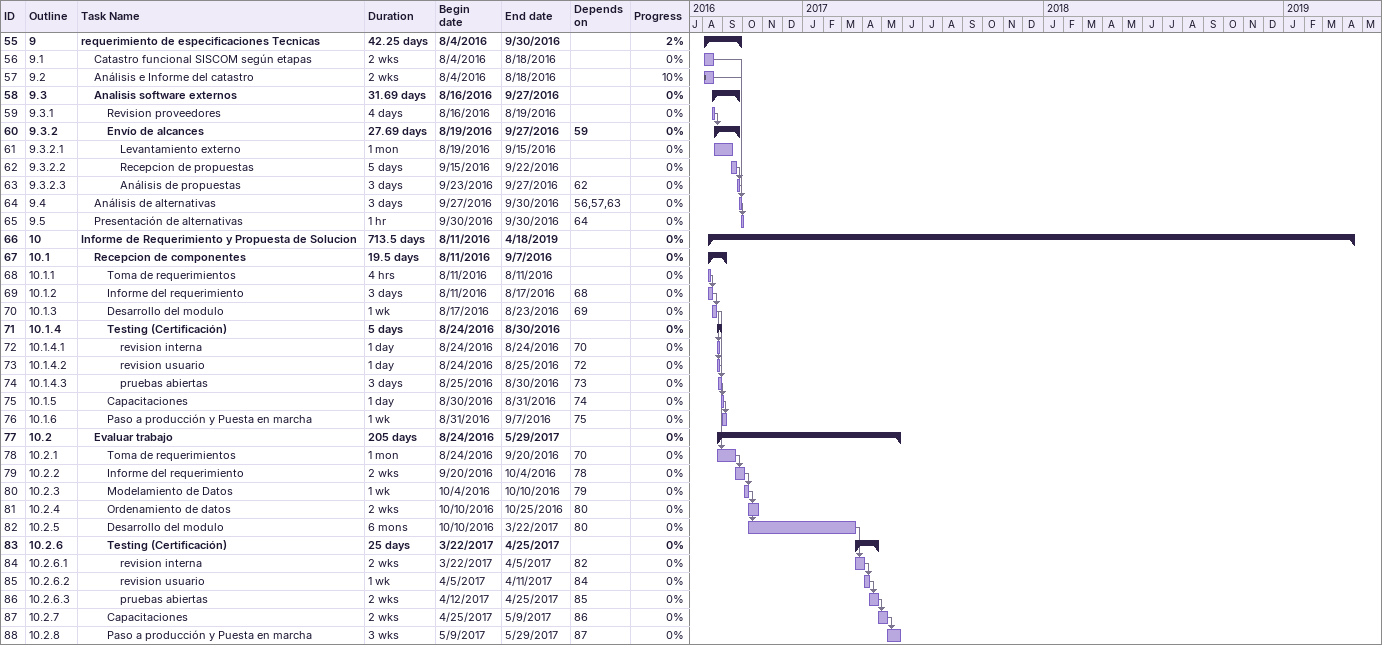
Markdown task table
| ID | WBS | Task | Duration | Start | Finish | Predecessors | % complete |
|---|---|---|---|---|---|---|---|
| 55 | 9 | **requerimiento de especificaciones Tecnicas** | 42.25d | 2016-08-04 | 2016-09-30 |  | 2 |
| 56 | 9.1 | Catastro funcional SISCOM según etapas | 2w | 2016-08-04 | 2016-08-18 |  | 0 |
| 57 | 9.2 | Análisis e Informe del catastro | 2w | 2016-08-04 | 2016-08-18 |  | 10 |
| 58 | 9.3 | **Analisis software externos** | 31.69d | 2016-08-16 | 2016-09-27 |  | 0 |
| 59 | 9.3.1 | Revision proveedores | 4d | 2016-08-16 | 2016-08-19 |  | 0 |
| 60 | 9.3.2 | **Envío de alcances** | 27.69d | 2016-08-19 | 2016-09-27 | 59 | 0 |
| 61 | 9.3.2.1 | Levantamiento externo | 1mo | 2016-08-19 | 2016-09-15 |  | 0 |
| 62 | 9.3.2.2 | Recepcion de propuestas | 5d | 2016-09-15 | 2016-09-22 |  | 0 |
| 63 | 9.3.2.3 | Análisis de propuestas | 3d | 2016-09-23 | 2016-09-27 | 62 | 0 |
| 64 | 9.4 | Análisis de alternativas | 3d | 2016-09-27 | 2016-09-30 | 56, 57, 63 | 0 |
| 65 | 9.5 | Presentación de alternativas | 1h | 2016-09-30 | 2016-09-30 | 64 | 0 |
| 66 | 10 | **Informe de Requerimiento y Propuesta de Solucion** | 713.5d | 2016-08-11 | 2019-04-18 |  | 0 |
| 67 | 10.1 | **Recepcion de componentes** | 19.5d | 2016-08-11 | 2016-09-07 |  | 0 |
| 68 | 10.1.1 | Toma de requerimientos | 4h | 2016-08-11 | 2016-08-11 |  | 0 |
| 69 | 10.1.2 | Informe del requerimiento | 3d | 2016-08-11 | 2016-08-17 | 68 | 0 |
| 70 | 10.1.3 | Desarrollo del modulo | 1w | 2016-08-17 | 2016-08-23 | 69 | 0 |
| 71 | 10.1.4 | **Testing (Certificación)** | 5d | 2016-08-24 | 2016-08-30 |  | 0 |
| 72 | 10.1.4.1 | revision interna | 1d | 2016-08-24 | 2016-08-24 | 70 | 0 |
| 73 | 10.1.4.2 | revision usuario | 1d | 2016-08-24 | 2016-08-25 | 72 | 0 |
| 74 | 10.1.4.3 | pruebas abiertas | 3d | 2016-08-25 | 2016-08-30 | 73 | 0 |
| 75 | 10.1.5 | Capacitaciones | 1d | 2016-08-30 | 2016-08-31 | 74 | 0 |
| 76 | 10.1.6 | Paso a producción y Puesta en marcha | 1w | 2016-08-31 | 2016-09-07 | 75 | 0 |
| 77 | 10.2 | **Evaluar trabajo** | 205d | 2016-08-24 | 2017-05-29 |  | 0 |
| 78 | 10.2.1 | Toma de requerimientos | 1mo | 2016-08-24 | 2016-09-20 | 70 | 0 |
| 79 | 10.2.2 | Informe del requerimiento | 2w | 2016-09-20 | 2016-10-04 | 78 | 0 |
| 80 | 10.2.3 | Modelamiento de Datos | 1w | 2016-10-04 | 2016-10-10 | 79 | 0 |
| 81 | 10.2.4 | Ordenamiento de datos | 2w | 2016-10-10 | 2016-10-25 | 80 | 0 |
| 82 | 10.2.5 | Desarrollo del modulo | 6mo | 2016-10-10 | 2017-03-22 | 80 | 0 |
| 83 | 10.2.6 | **Testing (Certificación)** | 25d | 2017-03-22 | 2017-04-25 |  | 0 |
| 84 | 10.2.6.1 | revision interna | 2w | 2017-03-22 | 2017-04-05 | 82 | 0 |
| 85 | 10.2.6.2 | revision usuario | 1w | 2017-04-05 | 2017-04-11 | 84 | 0 |
| 86 | 10.2.6.3 | pruebas abiertas | 2w | 2017-04-12 | 2017-04-25 | 85 | 0 |
| 87 | 10.2.7 | Capacitaciones | 2w | 2017-04-25 | 2017-05-09 | 86 | 0 |
| 88 | 10.2.8 | Paso a producción y Puesta en marcha | 3w | 2017-05-09 | 2017-05-29 | 87 | 0 |
